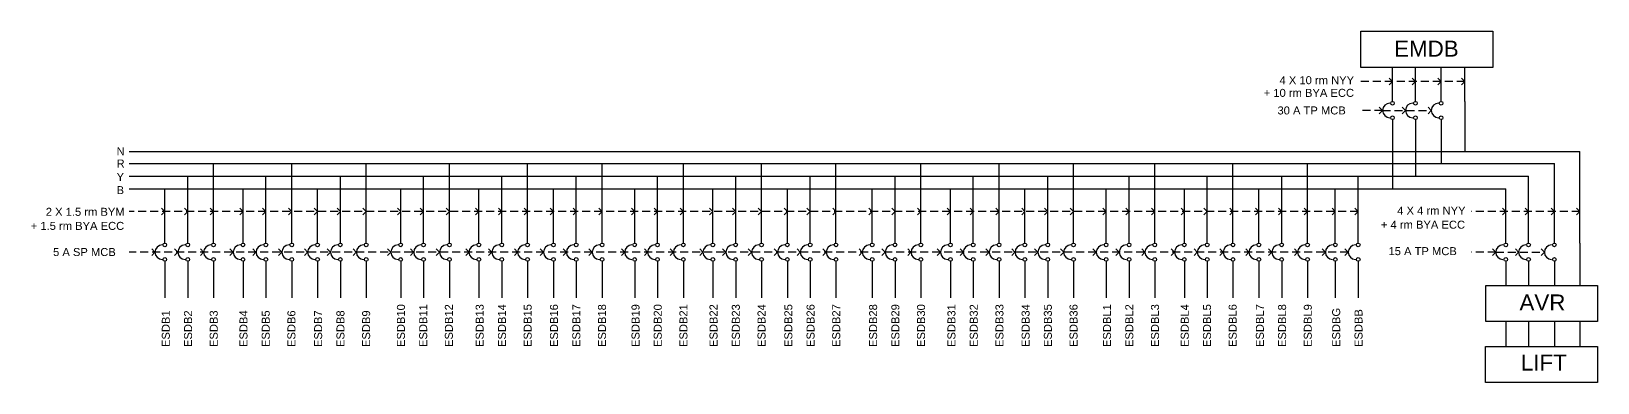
# Model space of a CAD drawing. Header units: inches. Extents: x 507 to 10591, y -111 to 2919.
# Drawn here: x 8610 to 10568, y 2230 to 2669 of the extents above; entities that cross this region are included whole.
import ezdxf

# ---------------------------------------------------------------- set-up
doc = ezdxf.new("R2010")
doc.units = ezdxf.units.IN
doc.header["$LTSCALE"] = 40
doc.header["$MEASUREMENT"] = 0
doc.linetypes.add('HIDDEN', pattern=[0.375, 0.25, -0.125])
doc.layers.add('Layer1', color=7, linetype='HIDDEN')
doc.styles.get("Standard").update_dxf_attribs({"font": 'arial.ttf'})

msp = doc.modelspace()

# ---------------------------------------------------------------- linework, layer by layer
for p, q in [((10311.8, 2581.8), (10311.8, 2624.2)), ((10340.4, 2581.8), (10340.4, 2624.2)), ((10372.6, 2581.8), (10372.6, 2624.2)), ((10402.3, 2581.8), (10402.3, 2624.2)), ((10311.8, 2606.8), (10307.7, 2610.9)), ((10311.8, 2606.8), (10307.7, 2602.7)), ((10340.4, 2606.8), (10336.3, 2610.9)), ((10340.4, 2606.8), (10336.3, 2602.7)), ((10372.6, 2606.8), (10368.6, 2610.9)), ((10372.6, 2606.8), (10368.6, 2602.7)), ((10402.3, 2606.8), (10398.2, 2610.9)), ((10402.3, 2606.8), (10398.2, 2602.7)), ((10299.4, 2570.5), (10295.3, 2574.5)), ((10299.4, 2570.5), (10295.3, 2566.4)), ((10328, 2570.5), (10323.9, 2574.5)), ((10328, 2570.5), (10323.9, 2566.4)), ((10360.2, 2570.5), (10356.2, 2574.5)), ((10360.2, 2570.5), (10356.2, 2566.4)), ((10402.3, 2581.8), (10402.3, 2559.1)), ((10311.8, 2559.1), (10311.8, 2513.6)), ((10340.4, 2559.1), (10340.4, 2513.6)), ((10372.6, 2559.1), (10372.6, 2513.6)), ((10402.3, 2559.1), (10402.3, 2519.3)), ((10311.8, 2513.6), (10311.8, 2472.4)), ((10340.4, 2513.6), (10340.4, 2488.1)), ((10372.6, 2513.6), (10372.6, 2504.2)), ((10545.8, 2447), (10545.8, 2519.3)), ((8732.8, 2504.2), (10514.1, 2504.2)), ((8732.8, 2488.1), (10481.8, 2488.1)), ((8805.9, 2447), (8805.9, 2488.1)), ((8838.2, 2447), (8838.2, 2504.2)), ((8903.6, 2447), (8903.6, 2488.1)), ((8935.9, 2447), (8935.9, 2504.2)), ((8996.7, 2447), (8996.7, 2488.1)), ((9029, 2447), (9029, 2504.2)), ((9100.7, 2447), (9100.7, 2488.1)), ((9133, 2447), (9133, 2504.2)), ((9198.4, 2447), (9198.4, 2488.1)), ((9230.7, 2447), (9230.7, 2504.2)), ((9291.5, 2447), (9291.5, 2488.1)), ((9323.8, 2447), (9323.8, 2504.2)), ((9393.1, 2447), (9393.1, 2488.1)), ((9425.4, 2447), (9425.4, 2504.2)), ((9490.8, 2447), (9490.8, 2488.1)), ((9523.1, 2447), (9523.1, 2504.2)), ((9584, 2447), (9584, 2488.1)), ((9616.2, 2447), (9616.2, 2504.2)), ((9690, 2447), (9690, 2488.1)), ((9722.3, 2447), (9722.3, 2504.2)), ((9787.8, 2447), (9787.8, 2488.1)), ((9820, 2447), (9820, 2504.2)), ((9880.9, 2447), (9880.9, 2488.1)), ((9913.2, 2447), (9913.2, 2504.2)), ((9982.5, 2447), (9982.5, 2488.1)), ((10014.7, 2447), (10014.7, 2504.2)), ((10080.2, 2447), (10080.2, 2488.1)), ((10112.4, 2447), (10112.4, 2504.2)), ((10173.3, 2447), (10173.3, 2488.1)), ((10205.6, 2447), (10205.6, 2504.2)), ((10268.9, 2447), (10268.9, 2488.1)), ((10481.8, 2447), (10481.8, 2488.1)), ((10514.1, 2447), (10514.1, 2504.2)), ((8732.8, 2472.4), (10453.3, 2472.4)), ((8777.3, 2447), (8777.3, 2472.4)), ((8875, 2447), (8875, 2472.4)), ((8968.2, 2447), (8968.2, 2472.4)), ((9072.1, 2447), (9072.1, 2472.4)), ((9169.8, 2447), (9169.8, 2472.4)), ((9263, 2447), (9263, 2472.4)), ((9364.6, 2447), (9364.6, 2472.4)), ((9462.3, 2447), (9462.3, 2472.4)), ((9555.4, 2447), (9555.4, 2472.4)), ((9661.5, 2447), (9661.5, 2472.4)), ((9759.2, 2447), (9759.2, 2472.4)), ((9852.3, 2447), (9852.3, 2472.4)), ((9953.9, 2447), (9953.9, 2472.4)), ((10051.6, 2447), (10051.6, 2472.4)), ((10144.8, 2447), (10144.8, 2472.4)), ((10240.3, 2447), (10240.3, 2472.4)), ((10453.3, 2447), (10453.3, 2472.4)), ((8777.3, 2444.2), (8773.3, 2448.2)), ((8805.9, 2444.2), (8801.8, 2448.2)), ((8838.2, 2444.2), (8834.1, 2448.2)), ((8875, 2444.2), (8871, 2448.2)), ((8903.6, 2444.2), (8899.5, 2448.2)), ((8935.9, 2444.2), (8931.8, 2448.2)), ((8968.2, 2444.2), (8964.1, 2448.2)), ((8996.7, 2444.2), (8992.7, 2448.2)), ((9029, 2444.2), (9024.9, 2448.2)), ((9072.1, 2444.2), (9068.1, 2448.2)), ((9100.7, 2444.2), (9096.6, 2448.2)), ((9133, 2444.2), (9128.9, 2448.2)), ((9169.8, 2444.2), (9165.8, 2448.2)), ((9198.4, 2444.2), (9194.3, 2448.2)), ((9230.7, 2444.2), (9226.6, 2448.2)), ((9263, 2444.2), (9258.9, 2448.2)), ((9291.5, 2444.2), (9287.5, 2448.2)), ((9323.8, 2444.2), (9319.7, 2448.2)), ((9364.6, 2444.2), (9360.5, 2448.2)), ((9393.1, 2444.2), (9389.1, 2448.2)), ((9425.4, 2444.2), (9421.3, 2448.2)), ((9462.3, 2444.2), (9458.2, 2448.2)), ((9490.8, 2444.2), (9486.8, 2448.2)), ((9523.1, 2444.2), (9519, 2448.2)), ((9555.4, 2444.2), (9551.3, 2448.2)), ((9584, 2444.2), (9579.9, 2448.2)), ((9616.2, 2444.2), (9612.2, 2448.2)), ((9661.5, 2444.2), (9657.4, 2448.2)), ((9690, 2444.2), (9686, 2448.2)), ((9722.3, 2444.2), (9718.2, 2448.2)), ((9759.2, 2444.2), (9755.1, 2448.2)), ((9787.8, 2444.2), (9783.7, 2448.2)), ((9820, 2444.2), (9815.9, 2448.2)), ((9852.3, 2444.2), (9848.3, 2448.2)), ((9880.9, 2444.2), (9876.8, 2448.2)), ((9913.2, 2444.2), (9909.1, 2448.2)), ((9953.9, 2444.2), (9949.8, 2448.2)), ((9982.5, 2444.2), (9978.4, 2448.2)), ((10014.7, 2444.2), (10010.7, 2448.2)), ((10051.6, 2444.2), (10047.5, 2448.2)), ((10080.2, 2444.2), (10076.1, 2448.2)), ((10112.4, 2444.2), (10108.4, 2448.2)), ((10144.8, 2444.2), (10140.7, 2448.2)), ((10173.3, 2444.2), (10169.2, 2448.2)), ((10205.6, 2444.2), (10201.5, 2448.2)), ((10240.3, 2444.2), (10236.3, 2448.2)), ((10268.9, 2444.2), (10264.8, 2448.2)), ((10453.3, 2444.2), (10449.2, 2448.2)), ((10481.8, 2444.2), (10477.8, 2448.2)), ((10514.1, 2444.2), (10510, 2448.2)), ((10545.8, 2444.2), (10541.7, 2448.2)), ((8777.3, 2444.2), (8773.3, 2440.1)), ((8777.3, 2404.6), (8777.3, 2447)), ((8805.9, 2444.2), (8801.8, 2440.1)), ((8805.9, 2404.6), (8805.9, 2447)), ((8838.2, 2444.2), (8834.1, 2440.1)), ((8838.2, 2404.6), (8838.2, 2447)), ((8875, 2444.2), (8871, 2440.1)), ((8875, 2404.6), (8875, 2447)), ((8903.6, 2444.2), (8899.5, 2440.1)), ((8903.6, 2404.6), (8903.6, 2447)), ((8935.9, 2444.2), (8931.8, 2440.1)), ((8935.9, 2404.6), (8935.9, 2447)), ((8968.2, 2444.2), (8964.1, 2440.1)), ((8968.2, 2404.6), (8968.2, 2447)), ((8996.7, 2444.2), (8992.7, 2440.1)), ((8996.7, 2404.6), (8996.7, 2447)), ((9029, 2444.2), (9024.9, 2440.1)), ((9029, 2404.6), (9029, 2447)), ((9072.1, 2444.2), (9068.1, 2440.1)), ((9072.1, 2404.6), (9072.1, 2447)), ((9100.7, 2444.2), (9096.6, 2440.1)), ((9100.7, 2404.6), (9100.7, 2447)), ((9133, 2444.2), (9128.9, 2440.1)), ((9133, 2404.6), (9133, 2447)), ((9169.8, 2444.2), (9165.8, 2440.1)), ((9169.8, 2404.6), (9169.8, 2447)), ((9198.4, 2444.2), (9194.3, 2440.1)), ((9198.4, 2404.6), (9198.4, 2447)), ((9230.7, 2444.2), (9226.6, 2440.1)), ((9230.7, 2404.6), (9230.7, 2447)), ((9263, 2444.2), (9258.9, 2440.1)), ((9263, 2404.6), (9263, 2447)), ((9291.5, 2444.2), (9287.5, 2440.1)), ((9291.5, 2404.6), (9291.5, 2447)), ((9323.8, 2444.2), (9319.7, 2440.1)), ((9323.8, 2404.6), (9323.8, 2447)), ((9364.6, 2444.2), (9360.5, 2440.1)), ((9364.6, 2404.6), (9364.6, 2447)), ((9393.1, 2444.2), (9389.1, 2440.1)), ((9393.1, 2404.6), (9393.1, 2447)), ((9425.4, 2444.2), (9421.3, 2440.1)), ((9425.4, 2404.6), (9425.4, 2447)), ((9462.3, 2444.2), (9458.2, 2440.1)), ((9462.3, 2404.6), (9462.3, 2447)), ((9490.8, 2444.2), (9486.8, 2440.1)), ((9490.8, 2404.6), (9490.8, 2447)), ((9523.1, 2444.2), (9519, 2440.1)), ((9523.1, 2404.6), (9523.1, 2447)), ((9555.4, 2444.2), (9551.3, 2440.1)), ((9555.4, 2404.6), (9555.4, 2447)), ((9584, 2444.2), (9579.9, 2440.1)), ((9584, 2404.6), (9584, 2447)), ((9616.2, 2444.2), (9612.2, 2440.1)), ((9616.2, 2404.6), (9616.2, 2447)), ((9661.5, 2444.2), (9657.4, 2440.1)), ((9661.5, 2404.6), (9661.5, 2447)), ((9690, 2444.2), (9686, 2440.1)), ((9690, 2404.6), (9690, 2447)), ((9722.3, 2444.2), (9718.2, 2440.1)), ((9722.3, 2404.6), (9722.3, 2447)), ((9759.2, 2444.2), (9755.1, 2440.1)), ((9759.2, 2404.6), (9759.2, 2447)), ((9787.8, 2444.2), (9783.7, 2440.1)), ((9787.8, 2404.6), (9787.8, 2447)), ((9820, 2444.2), (9815.9, 2440.1)), ((9820, 2404.6), (9820, 2447)), ((9852.3, 2444.2), (9848.3, 2440.1)), ((9852.3, 2404.6), (9852.3, 2447)), ((9880.9, 2444.2), (9876.8, 2440.1)), ((9880.9, 2404.6), (9880.9, 2447)), ((9913.2, 2444.2), (9909.1, 2440.1)), ((9913.2, 2404.6), (9913.2, 2447)), ((9953.9, 2444.2), (9949.8, 2440.1)), ((9953.9, 2404.6), (9953.9, 2447)), ((9982.5, 2444.2), (9978.4, 2440.1)), ((9982.5, 2404.6), (9982.5, 2447)), ((10014.7, 2444.2), (10010.7, 2440.1)), ((10014.7, 2404.6), (10014.7, 2447)), ((10051.6, 2444.2), (10047.5, 2440.1)), ((10051.6, 2404.6), (10051.6, 2447)), ((10080.2, 2444.2), (10076.1, 2440.1)), ((10080.2, 2404.6), (10080.2, 2447)), ((10112.4, 2444.2), (10108.4, 2440.1)), ((10112.4, 2404.6), (10112.4, 2447)), ((10144.8, 2444.2), (10140.7, 2440.1)), ((10144.8, 2404.6), (10144.8, 2447)), ((10173.3, 2444.2), (10169.2, 2440.1)), ((10173.3, 2404.6), (10173.3, 2447)), ((10205.6, 2444.2), (10201.5, 2440.1)), ((10205.6, 2404.6), (10205.6, 2447)), ((10240.3, 2444.2), (10236.3, 2440.1)), ((10240.3, 2404.6), (10240.3, 2447)), ((10268.9, 2444.2), (10264.8, 2440.1)), ((10268.9, 2404.6), (10268.9, 2447)), ((10453.3, 2444.2), (10449.2, 2440.1)), ((10453.3, 2404.6), (10453.3, 2447)), ((10481.8, 2444.2), (10477.8, 2440.1)), ((10481.8, 2404.6), (10481.8, 2447)), ((10514.1, 2444.2), (10510, 2440.1)), ((10514.1, 2404.6), (10514.1, 2447)), ((10545.8, 2444.2), (10541.7, 2440.1)), ((10545.8, 2404.6), (10545.8, 2447)), ((8765, 2393.2), (8760.9, 2397.3)), ((8765, 2393.2), (8760.9, 2389.2)), ((8793.5, 2393.2), (8789.4, 2397.3)), ((8793.5, 2393.2), (8789.4, 2389.2)), ((8825.8, 2393.2), (8821.7, 2397.3)), ((8825.8, 2393.2), (8821.7, 2389.2)), ((8862.7, 2393.2), (8858.6, 2397.3)), ((8862.7, 2393.2), (8858.6, 2389.2)), ((8891.2, 2393.2), (8887.2, 2397.3)), ((8891.2, 2393.2), (8887.2, 2389.2)), ((8923.5, 2393.2), (8919.4, 2397.3)), ((8923.5, 2393.2), (8919.4, 2389.2)), ((8955.8, 2393.2), (8951.7, 2397.3)), ((8955.8, 2393.2), (8951.7, 2389.2)), ((8984.4, 2393.2), (8980.3, 2397.3)), ((8984.4, 2393.2), (8980.3, 2389.2)), ((9016.6, 2393.2), (9012.6, 2397.3)), ((9016.6, 2393.2), (9012.6, 2389.2)), ((9059.7, 2393.2), (9055.7, 2397.3)), ((9059.7, 2393.2), (9055.7, 2389.2)), ((9088.3, 2393.2), (9084.2, 2397.3)), ((9088.3, 2393.2), (9084.2, 2389.2)), ((9120.6, 2393.2), (9116.5, 2397.3)), ((9120.6, 2393.2), (9116.5, 2389.2)), ((9157.5, 2393.2), (9153.4, 2397.3)), ((9157.5, 2393.2), (9153.4, 2389.2)), ((9186, 2393.2), (9181.9, 2397.3)), ((9186, 2393.2), (9181.9, 2389.2)), ((9218.3, 2393.2), (9214.2, 2397.3)), ((9218.3, 2393.2), (9214.2, 2389.2)), ((9250.6, 2393.2), (9246.5, 2397.3)), ((9250.6, 2393.2), (9246.5, 2389.2)), ((9279.2, 2393.2), (9275.1, 2397.3)), ((9279.2, 2393.2), (9275.1, 2389.2)), ((9311.4, 2393.2), (9307.4, 2397.3)), ((9311.4, 2393.2), (9307.4, 2389.2)), ((9352.2, 2393.2), (9348.1, 2397.3)), ((9352.2, 2393.2), (9348.1, 2389.2)), ((9380.7, 2393.2), (9376.7, 2397.3)), ((9380.7, 2393.2), (9376.7, 2389.2)), ((9413, 2393.2), (9408.9, 2397.3)), ((9413, 2393.2), (9408.9, 2389.2)), ((9449.9, 2393.2), (9445.8, 2397.3)), ((9449.9, 2393.2), (9445.8, 2389.2)), ((9478.4, 2393.2), (9474.4, 2397.3)), ((9478.4, 2393.2), (9474.4, 2389.2)), ((9510.7, 2393.2), (9506.6, 2397.3)), ((9510.7, 2393.2), (9506.6, 2389.2)), ((9543, 2393.2), (9538.9, 2397.3)), ((9543, 2393.2), (9538.9, 2389.2)), ((9571.6, 2393.2), (9567.5, 2397.3)), ((9571.6, 2393.2), (9567.5, 2389.2)), ((9603.8, 2393.2), (9599.8, 2397.3)), ((9603.8, 2393.2), (9599.8, 2389.2)), ((9649.1, 2393.2), (9645, 2397.3)), ((9649.1, 2393.2), (9645, 2389.2)), ((9677.7, 2393.2), (9673.6, 2397.3)), ((9677.7, 2393.2), (9673.6, 2389.2)), ((9709.9, 2393.2), (9705.9, 2397.3)), ((9709.9, 2393.2), (9705.9, 2389.2)), ((9746.8, 2393.2), (9742.7, 2397.3)), ((9746.8, 2393.2), (9742.7, 2389.2)), ((9775.4, 2393.2), (9771.3, 2397.3)), ((9775.4, 2393.2), (9771.3, 2389.2)), ((9807.6, 2393.2), (9803.6, 2397.3)), ((9807.6, 2393.2), (9803.6, 2389.2)), ((9839.9, 2393.2), (9835.9, 2397.3)), ((9839.9, 2393.2), (9835.9, 2389.2)), ((9868.5, 2393.2), (9864.4, 2397.3)), ((9868.5, 2393.2), (9864.4, 2389.2)), ((9900.8, 2393.2), (9896.7, 2397.3)), ((9900.8, 2393.2), (9896.7, 2389.2)), ((9941.5, 2393.2), (9937.4, 2397.3)), ((9941.5, 2393.2), (9937.4, 2389.2)), ((9970.1, 2393.2), (9966, 2397.3)), ((9970.1, 2393.2), (9966, 2389.2)), ((10002.3, 2393.2), (9998.3, 2397.3)), ((10002.3, 2393.2), (9998.3, 2389.2)), ((10039.2, 2393.2), (10035.2, 2397.3)), ((10039.2, 2393.2), (10035.2, 2389.2)), ((10067.8, 2393.2), (10063.7, 2397.3)), ((10067.8, 2393.2), (10063.7, 2389.2)), ((10100.1, 2393.2), (10096, 2397.3)), ((10100.1, 2393.2), (10096, 2389.2)), ((10132.4, 2393.2), (10128.3, 2397.3)), ((10132.4, 2393.2), (10128.3, 2389.2)), ((10160.9, 2393.2), (10156.9, 2397.3)), ((10160.9, 2393.2), (10156.9, 2389.2)), ((10193.2, 2393.2), (10189.1, 2397.3)), ((10193.2, 2393.2), (10189.1, 2389.2)), ((10227.9, 2393.2), (10223.9, 2397.3)), ((10227.9, 2393.2), (10223.9, 2389.2)), ((10256.5, 2393.2), (10252.4, 2397.3)), ((10256.5, 2393.2), (10252.4, 2389.2)), ((10440.9, 2393.2), (10436.8, 2397.3)), ((10440.9, 2393.2), (10436.8, 2389.2)), ((10469.4, 2393.2), (10465.4, 2397.3)), ((10469.4, 2393.2), (10465.4, 2389.2)), ((10501.7, 2393.2), (10497.6, 2397.3)), ((10501.7, 2393.2), (10497.6, 2389.2)), ((10545.8, 2404.6), (10545.8, 2381.9)), ((8777.3, 2381.9), (8777.3, 2336.3)), ((8805.9, 2381.9), (8805.9, 2336.3)), ((8838.2, 2381.9), (8838.2, 2336.3)), ((8875, 2381.9), (8875, 2336.3)), ((8903.6, 2381.9), (8903.6, 2336.3)), ((8935.9, 2381.9), (8935.9, 2336.3)), ((8968.2, 2381.9), (8968.2, 2336.3)), ((8996.7, 2381.9), (8996.7, 2336.3)), ((9029, 2381.9), (9029, 2336.3)), ((9072.1, 2381.9), (9072.1, 2336.3)), ((9100.7, 2381.9), (9100.7, 2336.3)), ((9133, 2381.9), (9133, 2336.3)), ((9169.8, 2381.9), (9169.8, 2336.3)), ((9198.4, 2381.9), (9198.4, 2336.3)), ((9230.7, 2381.9), (9230.7, 2336.3)), ((9263, 2381.9), (9263, 2336.3)), ((9291.5, 2381.9), (9291.5, 2336.3)), ((9323.8, 2381.9), (9323.8, 2336.3)), ((9364.6, 2381.9), (9364.6, 2336.3)), ((9393.1, 2381.9), (9393.1, 2336.3)), ((9425.4, 2381.9), (9425.4, 2336.3)), ((9462.3, 2381.9), (9462.3, 2336.3)), ((9490.8, 2381.9), (9490.8, 2336.3)), ((9523.1, 2381.9), (9523.1, 2336.3)), ((9555.4, 2381.9), (9555.4, 2336.3)), ((9584, 2381.9), (9584, 2336.3)), ((9616.2, 2381.9), (9616.2, 2336.3)), ((9661.5, 2381.9), (9661.5, 2336.3)), ((9690, 2381.9), (9690, 2336.3)), ((9722.3, 2381.9), (9722.3, 2336.3)), ((9759.2, 2381.9), (9759.2, 2336.3)), ((9787.8, 2381.9), (9787.8, 2336.3)), ((9820, 2381.9), (9820, 2336.3)), ((9852.3, 2381.9), (9852.3, 2336.3)), ((9880.9, 2381.9), (9880.9, 2336.3)), ((9913.2, 2381.9), (9913.2, 2336.3)), ((9953.9, 2381.9), (9953.9, 2336.3)), ((9982.5, 2381.9), (9982.5, 2336.3)), ((10014.7, 2381.9), (10014.7, 2336.3)), ((10051.6, 2381.9), (10051.6, 2336.3)), ((10080.2, 2381.9), (10080.2, 2336.3)), ((10112.4, 2381.9), (10112.4, 2336.3)), ((10144.8, 2381.9), (10144.8, 2336.3)), ((10173.3, 2381.9), (10173.3, 2336.3)), ((10205.6, 2381.9), (10205.6, 2336.3)), ((10240.3, 2381.9), (10240.3, 2336.3)), ((10268.9, 2381.9), (10268.9, 2336.3)), ((10453.3, 2381.9), (10453.3, 2351.6)), ((10481.8, 2381.9), (10481.8, 2351.6)), ((10514.1, 2381.9), (10514.1, 2351.6)), ((10545.8, 2381.9), (10545.8, 2351.6)), ((10453.3, 2306.3), (10453.3, 2275.2)), ((10481.8, 2306.3), (10481.8, 2275.2)), ((10514.1, 2306.3), (10514.1, 2275.2)), ((10545.8, 2306.3), (10545.8, 2275.2))]:
    msp.add_line(p, q)
at = {"linetype": 'HIDDEN'}
for p, q in [((10402.3, 2606.8), (10272.2, 2606.8)), ((10299.4, 2570.5), (10272.2, 2570.5)), ((10299.4, 2570.5), (10360.2, 2570.5)), ((10268.9, 2444.2), (8732.8, 2444.2)), ((10545.8, 2444.2), (10410.7, 2444.2)), ((10256.5, 2393.2), (8732.8, 2393.2)), ((10440.9, 2393.2), (10410.7, 2393.2)), ((10440.9, 2393.2), (10501.7, 2393.2))]:
    msp.add_line(p, q, dxfattribs=at)
for points in [[(10272.1, 2669.5), (10437.3, 2669.5), (10437.3, 2624.2), (10272.1, 2624.2)], [(10428.4, 2351.6), (10568.2, 2351.6), (10568.2, 2306.3), (10428.4, 2306.3)], [(10428.1, 2275.2), (10568.2, 2275.2), (10568.2, 2230), (10428.1, 2230)]]:
    msp.add_lwpolyline(points, close=True)
for centre in [(10311.8, 2579.5), (10340.4, 2579.5), (10372.6, 2579.5), (10311.8, 2561.4), (10340.4, 2561.4), (10372.6, 2561.4), (8777.3, 2402.3), (8805.9, 2402.3), (8838.2, 2402.3), (8875, 2402.3), (8903.6, 2402.3), (8935.9, 2402.3), (8968.2, 2402.3), (8996.7, 2402.3), (9029, 2402.3), (9072.1, 2402.3), (9100.7, 2402.3), (9133, 2402.3), (9169.8, 2402.3), (9198.4, 2402.3), (9230.7, 2402.3), (9263, 2402.3), (9291.5, 2402.3), (9323.8, 2402.3), (9364.6, 2402.3), (9393.1, 2402.3), (9425.4, 2402.3), (9462.3, 2402.3), (9490.8, 2402.3), (9523.1, 2402.3), (9555.4, 2402.3), (9584, 2402.3), (9616.2, 2402.3), (9661.5, 2402.3), (9690, 2402.3), (9722.3, 2402.3), (9759.2, 2402.3), (9787.8, 2402.3), (9820, 2402.3), (9852.3, 2402.3), (9880.9, 2402.3), (9913.2, 2402.3), (9953.9, 2402.3), (9982.5, 2402.3), (10014.7, 2402.3), (10051.6, 2402.3), (10080.2, 2402.3), (10112.4, 2402.3), (10144.8, 2402.3), (10173.3, 2402.3), (10205.6, 2402.3), (10240.3, 2402.3), (10268.9, 2402.3), (10453.3, 2402.3), (10481.8, 2402.3), (10514.1, 2402.3), (8777.3, 2384.2), (8805.9, 2384.2), (8838.2, 2384.2), (8875, 2384.2), (8903.6, 2384.2), (8935.9, 2384.2), (8968.2, 2384.2), (8996.7, 2384.2), (9029, 2384.2), (9072.1, 2384.2), (9100.7, 2384.2), (9133, 2384.2), (9169.8, 2384.2), (9198.4, 2384.2), (9230.7, 2384.2), (9263, 2384.2), (9291.5, 2384.2), (9323.8, 2384.2), (9364.6, 2384.2), (9393.1, 2384.2), (9425.4, 2384.2), (9462.3, 2384.2), (9490.8, 2384.2), (9523.1, 2384.2), (9555.4, 2384.2), (9584, 2384.2), (9616.2, 2384.2), (9661.5, 2384.2), (9690, 2384.2), (9722.3, 2384.2), (9759.2, 2384.2), (9787.8, 2384.2), (9820, 2384.2), (9852.3, 2384.2), (9880.9, 2384.2), (9913.2, 2384.2), (9953.9, 2384.2), (9982.5, 2384.2), (10014.7, 2384.2), (10051.6, 2384.2), (10080.2, 2384.2), (10112.4, 2384.2), (10144.8, 2384.2), (10173.3, 2384.2), (10205.6, 2384.2), (10240.3, 2384.2), (10268.9, 2384.2), (10453.3, 2384.2), (10481.8, 2384.2), (10514.1, 2384.2)]:
    msp.add_circle(centre, 2.28)
for centre in [(10308.5, 2570.5), (10337, 2570.5), (10369.3, 2570.5), (8774, 2393.2), (8802.6, 2393.2), (8834.8, 2393.2), (8871.7, 2393.2), (8900.3, 2393.2), (8932.5, 2393.2), (8964.8, 2393.2), (8993.4, 2393.2), (9025.7, 2393.2), (9068.8, 2393.2), (9097.4, 2393.2), (9129.6, 2393.2), (9166.5, 2393.2), (9195.1, 2393.2), (9227.3, 2393.2), (9259.6, 2393.2), (9288.2, 2393.2), (9320.5, 2393.2), (9361.2, 2393.2), (9389.8, 2393.2), (9422, 2393.2), (9458.9, 2393.2), (9487.5, 2393.2), (9519.7, 2393.2), (9552.1, 2393.2), (9580.6, 2393.2), (9612.9, 2393.2), (9658.1, 2393.2), (9686.7, 2393.2), (9719, 2393.2), (9755.8, 2393.2), (9784.4, 2393.2), (9816.7, 2393.2), (9849, 2393.2), (9877.5, 2393.2), (9909.8, 2393.2), (9950.6, 2393.2), (9979.1, 2393.2), (10011.4, 2393.2), (10048.3, 2393.2), (10076.8, 2393.2), (10109.1, 2393.2), (10141.4, 2393.2), (10170, 2393.2), (10202.2, 2393.2), (10237, 2393.2), (10265.5, 2393.2), (10449.9, 2393.2), (10478.5, 2393.2), (10510.7, 2393.2)]:
    msp.add_arc(centre, 9.04, 90, 270)
at = {"layer": 'Layer1', "linetype": 'ByBlock'}
msp.add_line((8732.8, 2519.3), (10545.8, 2519.3), dxfattribs=at)

# ---------------------------------------------------------------- texts
for s, height, p in [('EMDB', 20, (10313.8, 2637.8)), ('4 X 10 rm NYY', 10, (10170.6, 2603.3)), ('+ 10 rm BYA ECC', 10, (10150.8, 2587.5)), ('30 A TP MCB', 10, (10168, 2565.5)), ('N', 10, (8717, 2514.5)), ('R', 10, (8717, 2499.1)), ('Y', 10, (8717, 2482.4)), ('B', 10, (8717, 2465.8)), ('2 X 1.5 rm BYM', 10, (8628.5, 2438.7)), ('4 X 4 rm NYY', 10, (10317.7, 2440.2)), ('+ 1.5 rm BYA ECC', 10, (8609.7, 2421.1)), ('+ 4 rm BYA ECC', 10, (10297.3, 2422.6)), ('5 A SP MCB', 10, (8637.6, 2388.4)), ('15 A TP MCB', 10, (10306.8, 2389.5)), ('AVR', 20, (10470.5, 2320.3)), ('LIFT', 20, (10472.3, 2245.2))]:
    msp.add_text(s, height=height).set_placement(p)
for s, p in [('ESDB1', (8783.5, 2274.6)), ('ESDB2', (8811.3, 2274.6)), ('ESDB3', (8843.4, 2274.6)), ('ESDB4', (8880.6, 2274.6)), ('ESDB5', (8908.4, 2274.6)), ('ESDB6', (8940.5, 2274.6)), ('ESDB7', (8973.9, 2274.6)), ('ESDB8', (9001.8, 2274.6)), ('ESDB9', (9033.9, 2274.6)), ('ESDB10', (9077.4, 2274.6)), ('ESDB11', (9105.2, 2274.6)), ('ESDB12', (9137.3, 2274.6)), ('ESDB13', (9175.8, 2274.6)), ('ESDB14', (9203.7, 2274.6)), ('ESDB15', (9235.8, 2274.6)), ('ESDB16', (9268.7, 2274.6)), ('ESDB17', (9296.6, 2274.6)), ('ESDB18', (9328.7, 2274.6)), ('ESDB19', (9370.6, 2274.6)), ('ESDB20', (9398.4, 2274.6)), ('ESDB21', (9430.5, 2274.6)), ('ESDB22', (9468.1, 2274.6)), ('ESDB23', (9496, 2274.6)), ('ESDB24', (9528.1, 2274.6)), ('ESDB25', (9561.6, 2274.6)), ('ESDB26', (9589.4, 2274.6)), ('ESDB27', (9621.5, 2274.6)), ('ESDB28', (9667.6, 2274.6)), ('ESDB29', (9695.4, 2274.6)), ('ESDB30', (9727.5, 2274.6)), ('ESDB31', (9765.5, 2274.6)), ('ESDB32', (9793.4, 2274.6)), ('ESDB33', (9825.5, 2274.6)), ('ESDB34', (9858.2, 2274.6)), ('ESDB35', (9886, 2274.6)), ('ESDB36', (9918.1, 2274.6)), ('ESDBL1', (9959.9, 2274.6)), ('ESDBL2', (9987.8, 2274.6)), ('ESDBL3', (10019.9, 2274.6)), ('ESDBL4', (10057.1, 2274.6)), ('ESDBL5', (10084.9, 2274.6)), ('ESDBL6', (10117, 2274.6)), ('ESDBL7', (10151, 2274.6)), ('ESDBL8', (10178.8, 2274.6)), ('ESDBL9', (10210.9, 2274.6)), ('ESDBG', (10246.4, 2274.6)), ('ESDBB', (10274.3, 2274.6))]:
    msp.add_text(s, height=10, rotation=90).set_placement(p)

doc.saveas('drawing.dxf')
